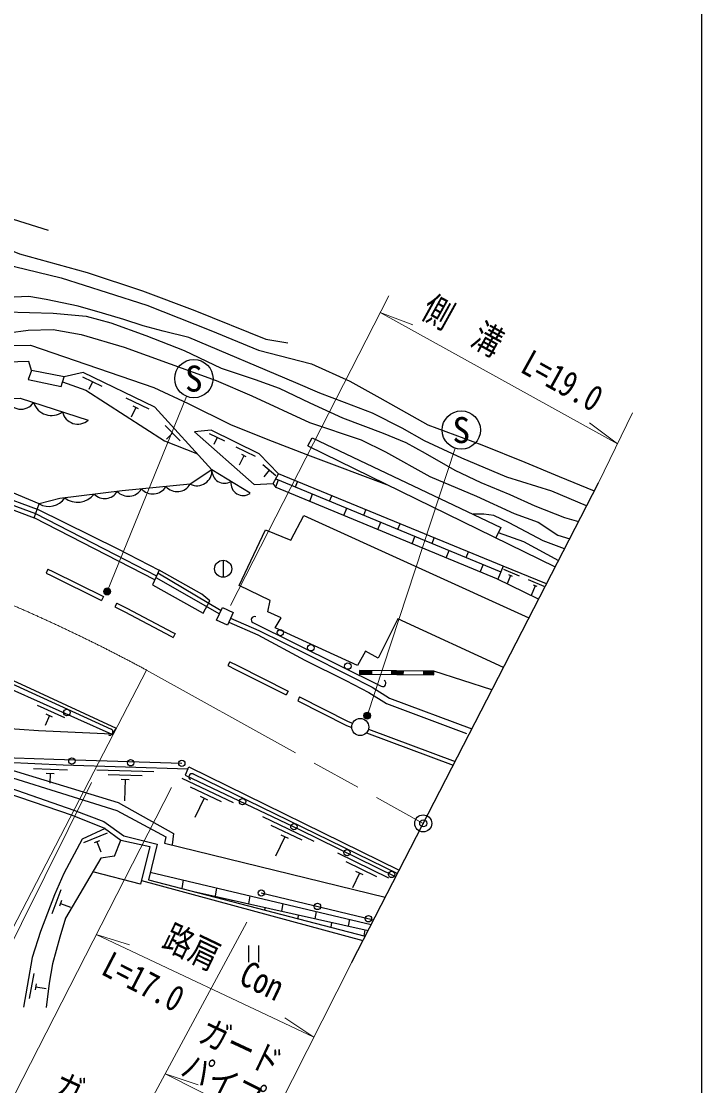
# Model space of a CAD drawing. Units: millimetres at full size, sheet at 1:1000; details may follow other scales. Extents: x 40000 to 680000, y 20000 to 380000.
# Drawn here: x 531089 to 579000, y 235880 to 310798 of the extents above; entities that cross this region are included whole.
import ezdxf
from ezdxf.enums import TextEntityAlignment as Align

# ---------------------------------------------------------------- set-up
doc = ezdxf.new("R2010")
doc.units = ezdxf.units.MM
doc.header["$LTSCALE"] = 1000
doc.header["$PDMODE"] = 32
doc.header["$PDSIZE"] = 500
doc.linetypes.add('CHAIN', pattern=[18.5, 12, -1.5, 3.5, -1.5])
doc.linetypes.add('DASHED', pattern=[7.5, 6, -1.5])
for name, color, linetype, lineweight in [('M-BGD', 7, 'Continuous', 25), ('M-BMK', 2, 'CHAIN', 13), ('M-BMK-OTRS', 5, 'Continuous', 25), ('M-BMK-SRVR', 3, 'Continuous', 25), ('M-STR-HTXT', 7, 'Continuous', 13), ('M-STR-STRC', 7, 'Continuous', 25), ('M-TTL-BAND', 7, 'Continuous', 25)]:
    doc.layers.add(name, color=color, linetype=linetype, lineweight=lineweight)
doc.layers.add('M-OTRS', color=6, linetype='Continuous')
doc.styles.add('ＭＳ ゴシック', font='')
doc.styles.get('ＭＳ ゴシック').set_extended_font_data('MS Gothic')

msp = doc.modelspace()

# ---------------------------------------------------------------- hatches: boundary and pattern name
at = {"layer": 'M-BGD'}
for points in [[(555742, 265106), (554898, 265116), (554913, 264836), (555739, 264829)], [(557967, 265081), (557168, 265090), (557166, 264817), (557965, 264811)], [(560134, 265056), (559405, 265064), (559403, 264799), (560135, 264793)]]:
    msp.add_hatch(color=256, dxfattribs=at).paths.add_polyline_path(points)
at = {"layer": 'M-STR-HTXT'}
for points in [[(537352, 270788, -1), (536913, 270549, -0.41421), (537013, 270888, -0.41421)], [(555663, 262043, -1), (555224, 261804, -0.41421), (555324, 262143, -0.41421)]]:
    msp.add_hatch(color=256, dxfattribs=at).paths.add_polyline_path(points)

# ---------------------------------------------------------------- linework, layer by layer
at = {"layer": 'M-BGD'}
for p, q in [((536777, 285101), (535426, 285754)), ((536101, 285427), (535840, 284887)), ((540104, 283491), (538484, 284275)), ((539164, 283613), (538837, 282938)), ((539353, 283522), (538975, 283705)), ((542271, 281277), (541225, 282352)), ((541748, 281815), (541318, 281396)), ((545428, 281240), (544348, 281764)), ((544888, 281502), (544652, 281016)), ((547570, 280167), (546221, 280822)), ((546764, 280224), (546437, 279550)), ((546922, 280148), (546607, 280301)), ((551269, 280914), (568684, 272404)), ((549017, 278813), (548092, 279577)), ((548554, 279195), (548173, 278732)), ((549004, 278027), (549198, 278526)), ((549016, 278601), (564852, 272039)), ((564572, 271550), (549033, 277990)), ((550399, 278028), (550540, 278393)), ((551399, 277009), (551600, 277530)), ((552802, 277033), (552946, 277406)), ((553801, 276014), (554003, 276535)), ((540481, 271475), (531989, 275858)), ((555204, 276037), (555352, 276420)), ((556204, 275018), (556406, 275539)), ((557607, 275041), (557758, 275433)), ((558606, 274022), (558808, 274543)), ((560009, 274046), (560164, 274446)), ((561009, 273027), (561211, 273548)), ((562412, 273050), (562571, 273459)), ((545311, 272866), (545297, 271666)), ((532961, 272225), (532844, 271949)), ((563411, 272031), (563613, 272552)), ((565024, 272453), (564638, 271523)), ((568061, 271193), (565024, 272453)), ((566175, 271749), (565066, 272208)), ((567513, 270129), (564572, 271550)), ((565540, 271785), (565297, 271200)), ((565669, 271731), (565411, 271838)), ((567918, 271025), (566810, 271485)), ((567284, 271061), (567000, 270377)), ((567413, 271008), (567154, 271115)), ((536874, 270311), (536741, 270042)), ((537815, 269844), (537682, 269575)), ((547404, 268471), (556437, 263997)), ((541922, 267698), (541785, 267431)), ((545778, 265726), (545641, 265459)), ((555742, 265106), (555739, 264829)), ((557168, 265090), (557166, 264817)), ((557967, 265081), (557965, 264811)), ((559405, 265064), (559403, 264799)), ((564226, 263740), (560134, 265056)), ((549876, 263650), (549741, 263383)), ((550685, 263241), (550550, 262973)), ((534152, 261775), (532233, 262630)), ((533070, 261929), (532765, 261244)), ((533294, 261829), (532847, 262028)), ((555536, 260979), (561637, 258710)), ((555389, 260713), (561498, 258441)), ((534342, 258084), (531944, 258195)), ((533409, 257827), (532849, 257853)), ((533129, 257840), (533098, 257165)), ((540416, 257961), (536419, 258096)), ((539607, 257688), (537208, 257769)), ((543202, 257821), (557569, 250806)), ((538677, 257419), (538117, 257438)), ((538397, 257428), (538347, 255929)), ((546029, 255789), (542419, 257511)), ((545178, 255863), (543012, 256896)), ((544218, 255988), (543713, 256229)), ((543966, 256108), (543320, 254755)), ((551709, 253079), (548098, 254802)), ((550857, 253153), (548691, 254187)), ((537128, 253660), (535460, 252986)), ((549645, 253399), (548999, 252045)), ((549898, 253279), (549392, 253520)), ((536601, 253123), (536212, 252966)), ((536407, 253045), (536688, 252349)), ((537650, 252044), (538107, 253174)), ((556965, 250499), (553371, 252255)), ((556115, 250581), (553958, 251634)), ((539490, 250072), (536217, 250920)), ((539550, 250314), (555149, 246105)), ((540175, 250907), (555730, 247232)), ((542490, 250360), (542392, 249770)), ((554905, 250838), (554402, 249808)), ((555156, 250715), (554653, 250961)), ((533885, 249664), (533245, 247981)), ((543250, 249546), (555505, 246797)), ((543559, 249476), (543558, 249466)), ((544831, 249807), (544732, 249213)), ((533920, 248912), (533770, 248519)), ((545905, 248950), (545889, 248857)), ((547172, 249254), (547078, 248687)), ((547989, 249447), (555891, 247547)), ((533845, 248716), (534546, 248449)), ((548251, 248424), (548221, 248248)), ((549513, 248701), (549423, 248161)), ((551854, 248148), (551769, 247635)), ((550596, 247898), (550553, 247639)), ((552942, 247372), (552885, 247031)), ((554195, 247595), (554114, 247109)), ((555287, 246846), (555217, 246422)), ((547097, 245754), (547097, 244580)), ((547797, 245754), (547797, 244580)), ((531966, 243780), (531654, 242008)), ((532142, 243049), (532069, 242635)), ((532106, 242842), (532844, 242712))]:
    msp.add_line(p, q, dxfattribs=at)
at = {"layer": 'M-BGD', "linetype": 'DASHED'}
for p, q in [((528216, 277577), (532096, 276146)), ((528331, 277893), (532212, 276462)), ((540714, 271981), (545171, 269339)), ((540561, 271648), (545055, 269091))]:
    msp.add_line(p, q, dxfattribs=at)
at = {"layer": 'M-BGD'}
for points in [[(507418, 300964), (510027, 300679), (515097, 299731), (523216, 298646), (527587, 297789), (532991, 296102)], [(520088, 297786), (523239, 297314), (525384, 296721), (529006, 295203), (530953, 294428), (535717, 293110), (539629, 291819), (543311, 290438), (548312, 288435), (549851, 288176)], [(525130, 295061), (530622, 293542), (533887, 292732), (537144, 291713), (539939, 290818), (544429, 289038), (547783, 287639), (551529, 286697), (554234, 285466), (556341, 284298), (559714, 282390), (563520, 280999), (566540, 279777), (568972, 278747), (571430, 277739)], [(504135, 290740), (503549, 289664), (506026, 289483), (508136, 289223), (510116, 288983), (510576, 288905), (510995, 288626), (511860, 287859), (513744, 287873), (515097, 288738), (515949, 288891), (518182, 288891), (521517, 288850), (523519, 288807), (525710, 288626), (526966, 288458), (527231, 287956), (531728, 288006), (540427, 285014), (542838, 283897), (545816, 282409), (548454, 281353), (551422, 280204), (556813, 278204)], [(570886, 276683), (568436, 277723), (565276, 278715), (562111, 280044), (559485, 281260), (557915, 282161), (555823, 283224), (553850, 283978), (552101, 284624), (550424, 285359), (542891, 288552), (541071, 288995), (539664, 289371), (538301, 289798), (536817, 290250), (535094, 290744), (532844, 291224), (531610, 291416), (529537, 291341)], [(530009, 290346), (533344, 290261), (535657, 290036), (537399, 289585), (539868, 288684), (542557, 287638), (545153, 286383), (547551, 285594), (549258, 284987), (551398, 283953), (553712, 282882), (556576, 281810), (558156, 281147), (559539, 280400), (561627, 279215), (563440, 278333), (565486, 277501), (567249, 276684), (569338, 275880), (570322, 275585)], [(530191, 288861), (531571, 289060), (533331, 289113), (535301, 288755), (538324, 287862), (544817, 285515), (547326, 284439), (551383, 282550), (555012, 281344), (556727, 280503), (559862, 278768), (563151, 277380), (565798, 276154), (567473, 275556), (568871, 274624), (569702, 274381)], [(531819, 286221), (531624, 286853), (529259, 286775), (527422, 286860), (525745, 287039), (523893, 287322), (522669, 287594)], [(547208, 277574), (544514, 279231), (540487, 283639), (535450, 286075), (534098, 285771), (531819, 286221), (531563, 285576), (533890, 285089), (534098, 285771)], [(533994, 285430), (535633, 284845), (541164, 281265), (543491, 280351)], [(516204, 281207), (516380, 282502), (527038, 284134), (531001, 284268), (535794, 282716)], [(565024, 272453), (549212, 278938), (547848, 280365), (544460, 282010), (543275, 281897), (547487, 278205), (548819, 278265)], [(551269, 280914), (551572, 281487), (564855, 275179), (564502, 274447)], [(544514, 279231), (542992, 278221), (538201, 277754), (533815, 277219), (532348, 276832)], [(549033, 277990), (548819, 278265), (549212, 278938)], [(532212, 276462), (532230, 276456), (537898, 273661), (540800, 272170)], [(532096, 276146), (537700, 273268), (540617, 271770)], [(565037, 265317), (557612, 268746), (556224, 265984), (555333, 266468), (554770, 265461), (548966, 268112), (549377, 268805), (548453, 269241), (548608, 270039), (546438, 271098), (548277, 274996), (550057, 274269), (550981, 276014), (566837, 268815)], [(569329, 273658), (567834, 274220), (565445, 275507), (564356, 276004), (563659, 276097), (562912, 276102)], [(564678, 274813), (566461, 274195), (568911, 272844)], [(532961, 272225), (533320, 272072), (536874, 270311)], [(532844, 271949), (533194, 271800), (536741, 270042)], [(537815, 269844), (538525, 269493), (541762, 267780), (541922, 267698)], [(537682, 269575), (538388, 269226), (541623, 267514), (541785, 267431)], [(517613, 268934), (519515, 268202), (524459, 266562), (525484, 266283), (530699, 264043), (537413, 260976)], [(519798, 268102), (520306, 268259), (525395, 266560), (530765, 264276), (537761, 261054), (537467, 260627)], [(545830, 268792), (547806, 267928), (551243, 266226), (554136, 264787), (555786, 263931), (557005, 263168), (562811, 260993)], [(519712, 267862), (525348, 266026), (537467, 260627), (532299, 260856), (526932, 261238), (524302, 261620), (518835, 264176), (518615, 263991)], [(545641, 265459), (546174, 265186), (549741, 263383)], [(545778, 265726), (546310, 265454), (549876, 263650)], [(518575, 263840), (523737, 261099), (523109, 259018), (529245, 257209), (534789, 255281), (536911, 254469), (538308, 253462), (540656, 252888), (540047, 250382), (555301, 246400)], [(518459, 263404), (523222, 260985), (522621, 258765), (529096, 256821), (534681, 254928), (536941, 254015), (538107, 253174), (540140, 252709), (539490, 250072)], [(550550, 262973), (553988, 261234), (554355, 261098)], [(550685, 263241), (554109, 261510), (554417, 261395)], [(523941, 258772), (528040, 258754), (534039, 258476), (542816, 258180), (542625, 257745), (550676, 253905), (557459, 250592)], [(526436, 259092), (533386, 258853), (542389, 258574)], [(526555, 258761), (537818, 255244), (541269, 253386), (541184, 252963), (556719, 249154)], [(528255, 258744), (537920, 255820), (541798, 253628), (541711, 252834)], [(542816, 258180), (542895, 258322), (557696, 251053)], [(536992, 253979), (535372, 253223), (534080, 250810), (533434, 249322), (532451, 246740), (531862, 244916), (531244, 241408)], [(537650, 252044), (536688, 251902), (534197, 247677), (533801, 246331), (533278, 244450), (533043, 243095), (532847, 241390)]]:
    msp.add_lwpolyline(points, dxfattribs=at)
for points in [[(528525, 278432), (528116, 277299), (531989, 275858), (532348, 276832)], [(540800, 272170), (540321, 271127), (543890, 269138), (544358, 270016), (543793, 270483)], [(545265, 269541), (546016, 269193), (545598, 268291), (544846, 268640)], [(560134, 265056), (554898, 265116), (554913, 264836), (560135, 264793)]]:
    msp.add_lwpolyline(points, close=True, dxfattribs=at)
at = {"layer": 'M-BGD', "linetype": 'DASHED'}
msp.add_lwpolyline([(545701, 268513), (547736, 267617), (551047, 265831), (553937, 264395), (555567, 263549), (556809, 262771), (562607, 260596)], dxfattribs=at)
at = {"layer": 'M-BGD'}
for centre, radius in [((545304, 272266), 600), ((549328, 267770), 225), ((551477, 266705), 225), ((554084, 265414), 225), ((534302, 262150), 225), ((554954, 261127), 600), ((534655, 258736), 225), ((538791, 258608), 225), ((542389, 258574), 225), ((546671, 255876), 225), ((550287, 254111), 225), ((554024, 252286), 225), ((557167, 250752), 225), ((547989, 249447), 225), ((551940, 248497), 225), ((555531, 247633), 225)]:
    msp.add_circle(centre, radius, dxfattribs=at)
for centre, radius, start, end in [((531077, 284573), 1075, 198.23809, 325.12067), ((533221, 284386), 1332, 198.76261, 305.3492), ((535070, 283553), 1108, 193.243, 310.86881), ((543466, 279159), 1051, 243.20619, 3.91646), ((545410, 279178), 897, 176.61943, 300.19416), ((540350, 278598), 1071, 221.72523, 329.39887), ((542070, 278766), 1071, 221.72523, 329.39887), ((546715, 278282), 863, 171.9648, 304.84879), ((533022, 277992), 1341, 239.87029, 326.87335), ((535057, 278449), 1499, 232.52741, 321.40139), ((536962, 278235), 1029, 224.56478, 329.36402), ((538634, 278436), 1069, 222.63556, 329.07256), ((547504, 268673), 225, 63.65087, 243.65087), ((556537, 264199), 225, 243.65087, 63.65087), ((537319, 260772), 225, 245.44553, 65.44554), ((543103, 257618), 225, 63.97703, 243.97703)]:
    msp.add_arc(centre, radius, start, end, dxfattribs=at)
at = {"layer": 'M-BMK'}
msp.add_line((539911, 265133), (559391, 254346), dxfattribs=at)
msp.add_arc((482942, 159518), 120000, 61.65766, 94.90016, dxfattribs=at)
at = {"layer": 'M-BMK-OTRS'}
msp.add_line((554360, 244572), (571721, 278304), dxfattribs=at)
at = {"layer": 'M-BMK-SRVR'}
msp.add_circle((559391, 254346), 600, dxfattribs=at)
at = {"layer": 'M-OTRS'}
msp.add_point((559391, 254346), dxfattribs=at)
at = {"layer": 'M-STR-HTXT'}
for p, q in [((556964, 291474), (545830, 269688)), ((556370, 290312), (573061, 281069)), ((556370, 290312), (558662, 289433)), ((537133, 270669), (542730, 284399)), ((571721, 278304), (574115, 283244)), ((573061, 281069), (571100, 282546)), ((555443, 261924), (561648, 280744)), ((528530, 243194), (539910, 265133)), ((525789, 236624), (536022, 257216)), ((541661, 256860), (526314, 226854)), ((540203, 234834), (546974, 247382)), ((536372, 246520), (551696, 239306)), ((536372, 246520), (538717, 245793)), ((554360, 244572), (545743, 227542)), ((551696, 239306), (549642, 240651)), ((541222, 236721), (548526, 233043)), ((541222, 236721), (543547, 235933))]:
    msp.add_line(p, q, dxfattribs=at)
for centre in [(537133, 270669), (555443, 261924)]:
    msp.add_circle(centre, 250, dxfattribs=at)
at = {"layer": 'M-STR-STRC'}
for centre in [(543240, 285650), (562070, 282026)]:
    msp.add_circle(centre, 1350, dxfattribs=at)
at = {"layer": 'M-TTL-BAND'}
msp.add_line((579000, 20000), (579000, 370000), dxfattribs=at)

# ---------------------------------------------------------------- texts
at = {"layer": 'M-STR-HTXT', "style": 'ＭＳ ゴシック', "width": 0.8}
for s, rotation, p in [('側\u3000溝\u3000L=19.0', 331.025, (564979, 286167)), ('路肩\u3000Con', 334.435, (544714, 243249)), ('L=17.0', 332.647, (539017, 241906)), ('ガード', 334.95, (545942, 237283)), ('パイプ', 333.276, (544644, 234830)), ('ガードレール', 335.589, (538377, 232296))]:
    msp.add_text(s, height=1833, rotation=rotation, dxfattribs=at).set_placement(p, align=Align.BOTTOM_CENTER)
at = {"layer": 'M-STR-STRC', "style": 'ＭＳ ゴシック'}
for p in [(543240, 285650), (562070, 282026)]:
    msp.add_text('S', height=1833, dxfattribs=at).set_placement(p, align=Align.MIDDLE_CENTER)

doc.saveas('drawing.dxf')
